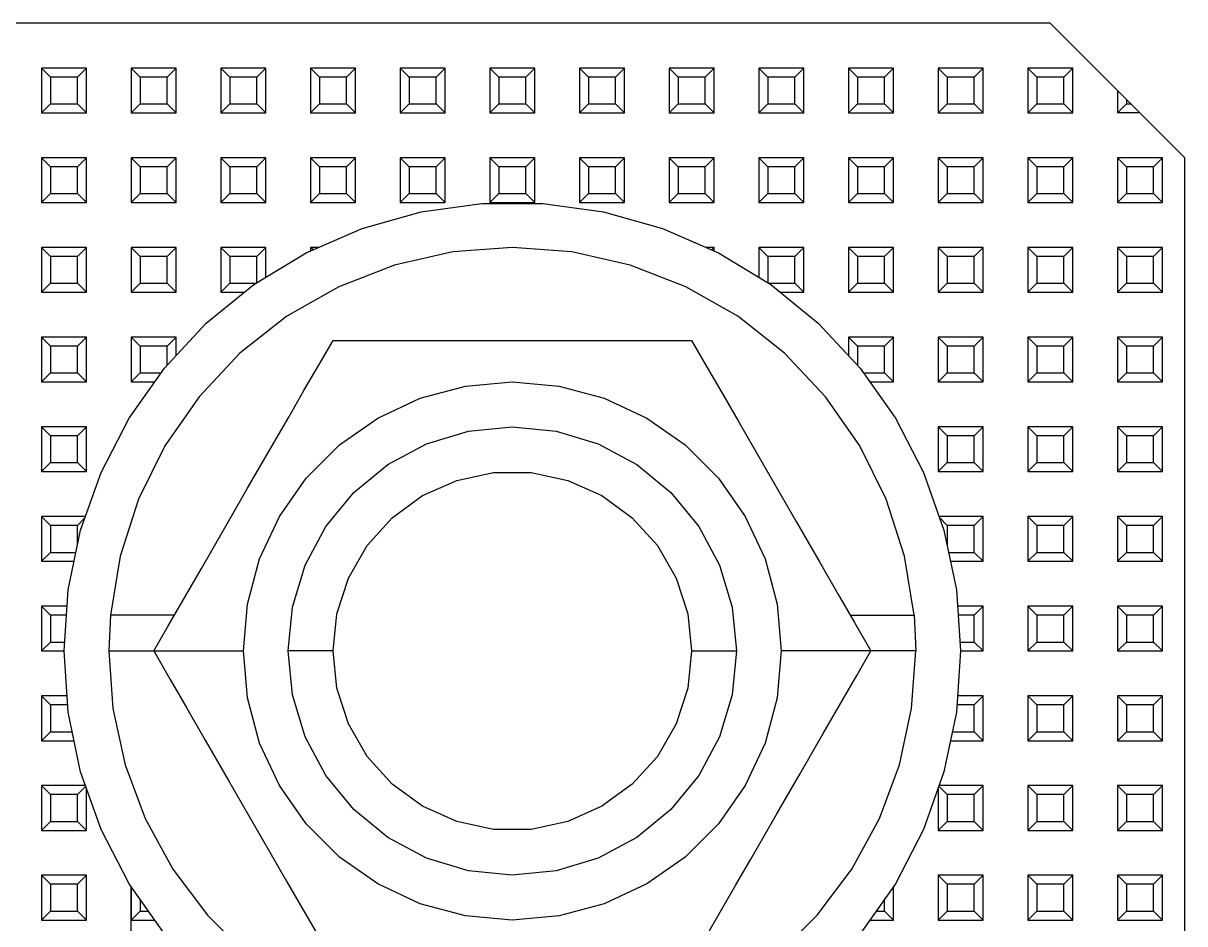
# Model space of a CAD drawing. Header units: millimetres. Extents: x 0 to 156, y 0 to 155.
# Drawn here: x 19.09 to 45, y 134.92 to 155 of the extents above; entities that cross this region are included whole.
import ezdxf

# ---------------------------------------------------------------- set-up
doc = ezdxf.new("R2010")
doc.units = ezdxf.units.MM

# ---------------------------------------------------------------- blocks, each defined once
blk = doc.blocks.new('CHINT_70dbcf6fe7c4519691b3c42ff544d895_FACE_0')
at = {"color": 141, "linetype": 'Continuous', "true_color": 0x40d9ff}
for p, q in [((19.7, 153.8), (19.5, 154)), ((19.5, 154), (19.5, 153)), ((20.5, 154), (19.5, 154)), ((20.3, 153.8), (20.5, 154)), ((20.5, 153), (20.5, 154)), ((21.7, 153.8), (21.5, 154)), ((21.5, 154), (21.5, 153)), ((22.5, 154), (21.5, 154)), ((22.3, 153.8), (22.5, 154)), ((22.5, 153), (22.5, 154)), ((23.7, 153.8), (23.5, 154)), ((23.5, 154), (23.5, 153)), ((24.5, 154), (23.5, 154)), ((24.3, 153.8), (24.5, 154)), ((24.5, 153), (24.5, 154)), ((25.7, 153.8), (25.5, 154)), ((25.5, 154), (25.5, 153)), ((26.5, 154), (25.5, 154)), ((26.3, 153.8), (26.5, 154)), ((26.5, 153), (26.5, 154)), ((27.7, 153.8), (27.5, 154)), ((27.5, 154), (27.5, 153)), ((28.5, 154), (27.5, 154)), ((28.3, 153.8), (28.5, 154)), ((28.5, 153), (28.5, 154)), ((29.7, 153.8), (29.5, 154)), ((29.5, 154), (29.5, 153)), ((30.5, 154), (29.5, 154)), ((30.3, 153.8), (30.5, 154)), ((30.5, 153), (30.5, 154)), ((31.7, 153.8), (31.5, 154)), ((31.5, 154), (31.5, 153)), ((32.5, 154), (31.5, 154)), ((32.3, 153.8), (32.5, 154)), ((32.5, 153), (32.5, 154)), ((33.7, 153.8), (33.5, 154)), ((33.5, 154), (33.5, 153)), ((34.5, 154), (33.5, 154)), ((34.3, 153.8), (34.5, 154)), ((34.5, 153), (34.5, 154)), ((35.7, 153.8), (35.5, 154)), ((35.5, 154), (35.5, 153)), ((36.5, 154), (35.5, 154)), ((36.3, 153.8), (36.5, 154)), ((36.5, 153), (36.5, 154)), ((37.7, 153.8), (37.5, 154)), ((37.5, 154), (37.5, 153)), ((38.5, 154), (37.5, 154)), ((38.3, 153.8), (38.5, 154)), ((38.5, 153), (38.5, 154)), ((39.7, 153.8), (39.5, 154)), ((39.5, 154), (39.5, 153)), ((40.5, 154), (39.5, 154)), ((40.3, 153.8), (40.5, 154)), ((40.5, 153), (40.5, 154)), ((41.7, 153.8), (41.5, 154)), ((41.5, 154), (41.5, 153)), ((42.5, 154), (41.5, 154)), ((42.3, 153.8), (42.5, 154)), ((42.5, 153), (42.5, 154)), ((19.7, 153.8), (19.7, 153.2)), ((20.3, 153.8), (19.7, 153.8)), ((20.3, 153.2), (20.3, 153.8)), ((21.7, 153.8), (21.7, 153.2)), ((22.3, 153.8), (21.7, 153.8)), ((22.3, 153.2), (22.3, 153.8)), ((23.7, 153.8), (23.7, 153.2)), ((24.3, 153.8), (23.7, 153.8)), ((24.3, 153.2), (24.3, 153.8)), ((25.7, 153.8), (25.7, 153.2)), ((26.3, 153.8), (25.7, 153.8)), ((26.3, 153.2), (26.3, 153.8)), ((27.7, 153.8), (27.7, 153.2)), ((28.3, 153.8), (27.7, 153.8)), ((28.3, 153.2), (28.3, 153.8)), ((29.7, 153.8), (29.7, 153.2)), ((30.3, 153.8), (29.7, 153.8)), ((30.3, 153.2), (30.3, 153.8)), ((31.7, 153.8), (31.7, 153.2)), ((32.3, 153.8), (31.7, 153.8)), ((32.3, 153.2), (32.3, 153.8)), ((33.7, 153.8), (33.7, 153.2)), ((34.3, 153.8), (33.7, 153.8)), ((34.3, 153.2), (34.3, 153.8)), ((35.7, 153.8), (35.7, 153.2)), ((36.3, 153.8), (35.7, 153.8)), ((36.3, 153.2), (36.3, 153.8)), ((37.7, 153.8), (37.7, 153.2)), ((38.3, 153.8), (37.7, 153.8)), ((38.3, 153.2), (38.3, 153.8)), ((39.7, 153.8), (39.7, 153.2)), ((40.3, 153.8), (39.7, 153.8)), ((40.3, 153.2), (40.3, 153.8)), ((41.7, 153.8), (41.7, 153.2)), ((42.3, 153.8), (41.7, 153.8)), ((42.3, 153.2), (42.3, 153.8)), ((19.7, 153.2), (19.5, 153)), ((19.7, 153.2), (20.3, 153.2)), ((20.3, 153.2), (20.5, 153)), ((21.7, 153.2), (21.5, 153)), ((21.7, 153.2), (22.3, 153.2)), ((22.3, 153.2), (22.5, 153)), ((23.7, 153.2), (23.5, 153)), ((23.7, 153.2), (24.3, 153.2)), ((24.3, 153.2), (24.5, 153)), ((25.7, 153.2), (25.5, 153)), ((25.7, 153.2), (26.3, 153.2)), ((26.3, 153.2), (26.5, 153)), ((27.7, 153.2), (27.5, 153)), ((27.7, 153.2), (28.3, 153.2)), ((28.3, 153.2), (28.5, 153)), ((29.7, 153.2), (29.5, 153)), ((29.7, 153.2), (30.3, 153.2)), ((30.3, 153.2), (30.5, 153)), ((31.7, 153.2), (31.5, 153)), ((31.7, 153.2), (32.3, 153.2)), ((32.3, 153.2), (32.5, 153)), ((33.7, 153.2), (33.5, 153)), ((33.7, 153.2), (34.3, 153.2)), ((34.3, 153.2), (34.5, 153)), ((35.7, 153.2), (35.5, 153)), ((35.7, 153.2), (36.3, 153.2)), ((36.3, 153.2), (36.5, 153)), ((37.7, 153.2), (37.5, 153)), ((37.7, 153.2), (38.3, 153.2)), ((38.3, 153.2), (38.5, 153)), ((39.7, 153.2), (39.5, 153)), ((39.7, 153.2), (40.3, 153.2)), ((40.3, 153.2), (40.5, 153)), ((41.7, 153.2), (41.5, 153)), ((41.7, 153.2), (42.3, 153.2)), ((42.3, 153.2), (42.5, 153)), ((43.7, 153.2), (43.5, 153)), ((43.7, 153.3), (43.7, 153.2)), ((43.7, 153.3), (43.8, 153.2)), ((43.7, 153.2), (43.8, 153.2)), ((19.5, 153), (20.5, 153)), ((21.5, 153), (22.5, 153)), ((23.5, 153), (24.5, 153)), ((25.5, 153), (26.5, 153)), ((27.5, 153), (28.5, 153)), ((29.5, 153), (30.5, 153)), ((31.5, 153), (32.5, 153)), ((33.5, 153), (34.5, 153)), ((35.5, 153), (36.5, 153)), ((37.5, 153), (38.5, 153)), ((39.5, 153), (40.5, 153)), ((41.5, 153), (42.5, 153)), ((19.7, 151.8), (19.5, 152)), ((19.5, 152), (19.5, 151)), ((20.5, 152), (19.5, 152)), ((20.3, 151.8), (20.5, 152)), ((20.5, 151), (20.5, 152)), ((21.7, 151.8), (21.5, 152)), ((21.5, 152), (21.5, 151)), ((22.5, 152), (21.5, 152)), ((22.3, 151.8), (22.5, 152)), ((22.5, 151), (22.5, 152)), ((23.7, 151.8), (23.5, 152)), ((23.5, 152), (23.5, 151)), ((24.5, 152), (23.5, 152)), ((24.3, 151.8), (24.5, 152)), ((24.5, 151), (24.5, 152)), ((25.7, 151.8), (25.5, 152)), ((25.5, 152), (25.5, 151)), ((26.5, 152), (25.5, 152)), ((26.3, 151.8), (26.5, 152)), ((26.5, 151), (26.5, 152)), ((27.7, 151.8), (27.5, 152)), ((27.5, 152), (27.5, 151)), ((28.5, 152), (27.5, 152)), ((28.3, 151.8), (28.5, 152)), ((28.5, 151), (28.5, 152)), ((29.7, 151.8), (29.5, 152)), ((29.5, 152), (29.5, 151)), ((30.5, 152), (29.5, 152)), ((30.3, 151.8), (30.5, 152)), ((30.5, 151), (30.5, 152)), ((31.7, 151.8), (31.5, 152)), ((31.5, 152), (31.5, 151)), ((32.5, 152), (31.5, 152)), ((32.3, 151.8), (32.5, 152)), ((32.5, 151), (32.5, 152)), ((33.7, 151.8), (33.5, 152)), ((33.5, 152), (33.5, 151)), ((34.5, 152), (33.5, 152)), ((34.3, 151.8), (34.5, 152)), ((34.5, 151), (34.5, 152)), ((35.7, 151.8), (35.5, 152)), ((35.5, 152), (35.5, 151)), ((36.5, 152), (35.5, 152)), ((36.3, 151.8), (36.5, 152)), ((36.5, 151), (36.5, 152)), ((37.7, 151.8), (37.5, 152)), ((37.5, 152), (37.5, 151)), ((38.5, 152), (37.5, 152)), ((38.3, 151.8), (38.5, 152)), ((38.5, 151), (38.5, 152)), ((39.7, 151.8), (39.5, 152)), ((39.5, 152), (39.5, 151)), ((40.5, 152), (39.5, 152)), ((40.3, 151.8), (40.5, 152)), ((40.5, 151), (40.5, 152)), ((41.7, 151.8), (41.5, 152)), ((41.5, 152), (41.5, 151)), ((42.5, 152), (41.5, 152)), ((42.3, 151.8), (42.5, 152)), ((42.5, 151), (42.5, 152)), ((43.7, 151.8), (43.5, 152)), ((43.5, 152), (43.5, 151)), ((44.5, 152), (43.5, 152)), ((44.3, 151.8), (44.5, 152)), ((44.5, 151), (44.5, 152)), ((19.7, 151.8), (19.7, 151.2)), ((20.3, 151.8), (19.7, 151.8)), ((20.3, 151.2), (20.3, 151.8)), ((21.7, 151.8), (21.7, 151.2)), ((22.3, 151.8), (21.7, 151.8)), ((22.3, 151.2), (22.3, 151.8)), ((23.7, 151.8), (23.7, 151.2)), ((24.3, 151.8), (23.7, 151.8)), ((24.3, 151.2), (24.3, 151.8)), ((25.7, 151.8), (25.7, 151.2)), ((26.3, 151.8), (25.7, 151.8)), ((26.3, 151.2), (26.3, 151.8)), ((27.7, 151.8), (27.7, 151.2)), ((28.3, 151.8), (27.7, 151.8)), ((28.3, 151.2), (28.3, 151.8)), ((29.7, 151.8), (29.7, 151.2)), ((30.3, 151.8), (29.7, 151.8)), ((30.3, 151.2), (30.3, 151.8)), ((31.7, 151.8), (31.7, 151.2)), ((32.3, 151.8), (31.7, 151.8)), ((32.3, 151.2), (32.3, 151.8)), ((33.7, 151.8), (33.7, 151.2)), ((34.3, 151.8), (33.7, 151.8)), ((34.3, 151.2), (34.3, 151.8)), ((35.7, 151.8), (35.7, 151.2)), ((36.3, 151.8), (35.7, 151.8)), ((36.3, 151.2), (36.3, 151.8)), ((37.7, 151.8), (37.7, 151.2)), ((38.3, 151.8), (37.7, 151.8)), ((38.3, 151.2), (38.3, 151.8)), ((39.7, 151.8), (39.7, 151.2)), ((40.3, 151.8), (39.7, 151.8)), ((40.3, 151.2), (40.3, 151.8)), ((41.7, 151.8), (41.7, 151.2)), ((42.3, 151.8), (41.7, 151.8)), ((42.3, 151.2), (42.3, 151.8)), ((43.7, 151.8), (43.7, 151.2)), ((44.3, 151.8), (43.7, 151.8)), ((44.3, 151.2), (44.3, 151.8)), ((19.7, 151.2), (19.5, 151)), ((19.7, 151.2), (20.3, 151.2)), ((20.3, 151.2), (20.5, 151)), ((21.7, 151.2), (21.5, 151)), ((21.7, 151.2), (22.3, 151.2)), ((22.3, 151.2), (22.5, 151)), ((23.7, 151.2), (23.5, 151)), ((23.7, 151.2), (24.3, 151.2)), ((24.3, 151.2), (24.5, 151)), ((25.7, 151.2), (25.5, 151)), ((25.7, 151.2), (26.3, 151.2)), ((26.3, 151.2), (26.5, 151)), ((27.7, 151.2), (27.5, 151)), ((27.7, 151.2), (28.3, 151.2)), ((28.3, 151.2), (28.5, 151)), ((29.7, 151.2), (29.5, 151)), ((29.7, 151.2), (30.3, 151.2)), ((30.3, 151.2), (30.5, 151)), ((31.7, 151.2), (31.5, 151)), ((31.7, 151.2), (32.3, 151.2)), ((32.3, 151.2), (32.5, 151)), ((33.7, 151.2), (33.5, 151)), ((33.7, 151.2), (34.3, 151.2)), ((34.3, 151.2), (34.5, 151)), ((35.7, 151.2), (35.5, 151)), ((35.7, 151.2), (36.3, 151.2)), ((36.3, 151.2), (36.5, 151)), ((37.7, 151.2), (37.5, 151)), ((37.7, 151.2), (38.3, 151.2)), ((38.3, 151.2), (38.5, 151)), ((39.7, 151.2), (39.5, 151)), ((39.7, 151.2), (40.3, 151.2)), ((40.3, 151.2), (40.5, 151)), ((41.7, 151.2), (41.5, 151)), ((41.7, 151.2), (42.3, 151.2)), ((42.3, 151.2), (42.5, 151)), ((43.7, 151.2), (43.5, 151)), ((43.7, 151.2), (44.3, 151.2)), ((44.3, 151.2), (44.5, 151)), ((19.5, 151), (20.5, 151)), ((21.5, 151), (22.5, 151)), ((23.5, 151), (24.5, 151)), ((25.5, 151), (26.5, 151)), ((27.5, 151), (28.5, 151)), ((29.5, 151), (30.5, 151)), ((31.5, 151), (32.5, 151)), ((33.5, 151), (34.5, 151)), ((35.5, 151), (36.5, 151)), ((37.5, 151), (38.5, 151)), ((39.5, 151), (40.5, 151)), ((41.5, 151), (42.5, 151)), ((43.5, 151), (44.5, 151)), ((19.7, 149.8), (19.5, 150)), ((19.5, 150), (19.5, 149)), ((20.5, 150), (19.5, 150)), ((19.7, 149.8), (19.7, 149.2)), ((20.3, 149.8), (19.7, 149.8)), ((20.3, 149.8), (20.5, 150)), ((20.3, 149.2), (20.3, 149.8)), ((20.5, 149), (20.5, 150)), ((21.7, 149.8), (21.5, 150)), ((21.5, 150), (21.5, 149)), ((22.5, 150), (21.5, 150)), ((21.7, 149.8), (21.7, 149.2)), ((22.3, 149.8), (21.7, 149.8)), ((22.3, 149.8), (22.5, 150)), ((22.3, 149.2), (22.3, 149.8)), ((22.5, 149), (22.5, 150)), ((23.7, 149.8), (23.5, 150)), ((23.5, 150), (23.5, 149)), ((24.5, 150), (23.5, 150)), ((23.7, 149.8), (23.7, 149.2)), ((24.3, 149.8), (23.7, 149.8)), ((24.3, 149.8), (24.5, 150)), ((24.3, 149.21), (24.3, 149.8)), ((24.5, 149.332), (24.5, 150)), ((25.554, 149.946), (25.5, 150)), ((25.5, 150), (25.5, 149.923)), ((25.678, 150), (25.5, 150)), ((34.5, 150), (34.322, 150)), ((34.446, 149.946), (34.5, 150)), ((34.5, 149.923), (34.5, 150)), ((35.7, 149.8), (35.5, 150)), ((35.5, 150), (35.5, 149.332)), ((36.5, 150), (35.5, 150)), ((35.7, 149.8), (35.7, 149.21)), ((36.3, 149.8), (35.7, 149.8)), ((36.3, 149.8), (36.5, 150)), ((36.3, 149.2), (36.3, 149.8)), ((36.5, 149), (36.5, 150)), ((37.7, 149.8), (37.5, 150)), ((37.5, 150), (37.5, 149)), ((38.5, 150), (37.5, 150)), ((37.7, 149.8), (37.7, 149.2)), ((38.3, 149.8), (37.7, 149.8)), ((38.3, 149.8), (38.5, 150)), ((38.3, 149.2), (38.3, 149.8)), ((38.5, 149), (38.5, 150)), ((39.7, 149.8), (39.5, 150)), ((39.5, 150), (39.5, 149)), ((40.5, 150), (39.5, 150)), ((39.7, 149.8), (39.7, 149.2)), ((40.3, 149.8), (39.7, 149.8)), ((40.3, 149.8), (40.5, 150)), ((40.3, 149.2), (40.3, 149.8)), ((40.5, 149), (40.5, 150)), ((41.7, 149.8), (41.5, 150)), ((41.5, 150), (41.5, 149)), ((42.5, 150), (41.5, 150)), ((41.7, 149.8), (41.7, 149.2)), ((42.3, 149.8), (41.7, 149.8)), ((42.3, 149.8), (42.5, 150)), ((42.3, 149.2), (42.3, 149.8)), ((42.5, 149), (42.5, 150)), ((43.7, 149.8), (43.5, 150)), ((43.5, 150), (43.5, 149)), ((44.5, 150), (43.5, 150)), ((43.7, 149.8), (43.7, 149.2)), ((44.3, 149.8), (43.7, 149.8)), ((44.3, 149.8), (44.5, 150)), ((44.3, 149.2), (44.3, 149.8)), ((44.5, 149), (44.5, 150)), ((19.7, 149.2), (19.5, 149)), ((19.5, 149), (20.5, 149)), ((19.7, 149.2), (20.3, 149.2)), ((20.3, 149.2), (20.5, 149)), ((21.7, 149.2), (21.5, 149)), ((21.5, 149), (22.5, 149)), ((21.7, 149.2), (22.3, 149.2)), ((22.3, 149.2), (22.5, 149)), ((23.7, 149.2), (23.5, 149)), ((23.5, 149), (24.025, 149)), ((23.7, 149.2), (24.283, 149.2)), ((35.717, 149.2), (36.3, 149.2)), ((35.975, 149), (36.5, 149)), ((36.3, 149.2), (36.5, 149)), ((37.7, 149.2), (37.5, 149)), ((37.5, 149), (38.5, 149)), ((37.7, 149.2), (38.3, 149.2)), ((38.3, 149.2), (38.5, 149)), ((39.7, 149.2), (39.5, 149)), ((39.5, 149), (40.5, 149)), ((39.7, 149.2), (40.3, 149.2)), ((40.3, 149.2), (40.5, 149)), ((41.7, 149.2), (41.5, 149)), ((41.5, 149), (42.5, 149)), ((41.7, 149.2), (42.3, 149.2)), ((42.3, 149.2), (42.5, 149)), ((43.7, 149.2), (43.5, 149)), ((43.5, 149), (44.5, 149)), ((43.7, 149.2), (44.3, 149.2)), ((44.3, 149.2), (44.5, 149)), ((19.7, 147.8), (19.5, 148)), ((19.5, 148), (19.5, 147)), ((20.5, 148), (19.5, 148)), ((20.3, 147.8), (20.5, 148)), ((20.5, 147), (20.5, 148)), ((21.7, 147.8), (21.5, 148)), ((21.5, 148), (21.5, 147)), ((22.5, 148), (21.5, 148)), ((22.3, 147.8), (22.5, 148)), ((22.5, 147.586), (22.5, 148)), ((37.7, 147.8), (37.5, 148)), ((37.5, 148), (37.5, 147.586)), ((38.5, 148), (37.5, 148)), ((38.3, 147.8), (38.5, 148)), ((38.5, 147), (38.5, 148)), ((39.7, 147.8), (39.5, 148)), ((39.5, 148), (39.5, 147)), ((40.5, 148), (39.5, 148)), ((40.3, 147.8), (40.5, 148)), ((40.5, 147), (40.5, 148)), ((41.7, 147.8), (41.5, 148)), ((41.5, 148), (41.5, 147)), ((42.5, 148), (41.5, 148)), ((42.3, 147.8), (42.5, 148)), ((42.5, 147), (42.5, 148)), ((43.7, 147.8), (43.5, 148)), ((43.5, 148), (43.5, 147)), ((44.5, 148), (43.5, 148)), ((44.3, 147.8), (44.5, 148)), ((44.5, 147), (44.5, 148)), ((19.7, 147.8), (19.7, 147.2)), ((20.3, 147.8), (19.7, 147.8)), ((20.3, 147.2), (20.3, 147.8)), ((21.7, 147.8), (21.7, 147.2)), ((22.3, 147.8), (21.7, 147.8)), ((22.3, 147.372), (22.3, 147.8)), ((37.7, 147.8), (37.7, 147.372)), ((38.3, 147.8), (37.7, 147.8)), ((38.3, 147.2), (38.3, 147.8)), ((39.7, 147.8), (39.7, 147.2)), ((40.3, 147.8), (39.7, 147.8)), ((40.3, 147.2), (40.3, 147.8)), ((41.7, 147.8), (41.7, 147.2)), ((42.3, 147.8), (41.7, 147.8)), ((42.3, 147.2), (42.3, 147.8)), ((43.7, 147.8), (43.7, 147.2)), ((44.3, 147.8), (43.7, 147.8)), ((44.3, 147.2), (44.3, 147.8)), ((19.7, 147.2), (19.5, 147)), ((19.7, 147.2), (20.3, 147.2)), ((20.3, 147.2), (20.5, 147)), ((21.7, 147.2), (21.5, 147)), ((21.7, 147.2), (22.165, 147.2)), ((37.835, 147.2), (38.3, 147.2)), ((38.3, 147.2), (38.5, 147)), ((39.7, 147.2), (39.5, 147)), ((39.7, 147.2), (40.3, 147.2)), ((40.3, 147.2), (40.5, 147)), ((41.7, 147.2), (41.5, 147)), ((41.7, 147.2), (42.3, 147.2)), ((42.3, 147.2), (42.5, 147)), ((43.7, 147.2), (43.5, 147)), ((43.7, 147.2), (44.3, 147.2)), ((44.3, 147.2), (44.5, 147)), ((19.5, 147), (20.5, 147)), ((21.5, 147), (22.023, 147)), ((37.977, 147), (38.5, 147)), ((39.5, 147), (40.5, 147)), ((41.5, 147), (42.5, 147)), ((43.5, 147), (44.5, 147)), ((19.7, 145.8), (19.5, 146)), ((19.5, 146), (19.5, 145)), ((20.5, 146), (19.5, 146)), ((20.3, 145.8), (20.5, 146)), ((20.5, 145), (20.5, 146)), ((39.7, 145.8), (39.5, 146)), ((39.5, 146), (39.5, 145)), ((40.5, 146), (39.5, 146)), ((40.3, 145.8), (40.5, 146)), ((40.5, 145), (40.5, 146)), ((41.7, 145.8), (41.5, 146)), ((41.5, 146), (41.5, 145)), ((42.5, 146), (41.5, 146)), ((42.3, 145.8), (42.5, 146)), ((42.5, 145), (42.5, 146)), ((43.7, 145.8), (43.5, 146)), ((43.5, 146), (43.5, 145)), ((44.5, 146), (43.5, 146)), ((44.3, 145.8), (44.5, 146)), ((44.5, 145), (44.5, 146)), ((19.7, 145.8), (19.7, 145.2)), ((20.3, 145.8), (19.7, 145.8)), ((20.3, 145.2), (20.3, 145.8)), ((39.7, 145.8), (39.7, 145.2)), ((40.3, 145.8), (39.7, 145.8)), ((40.3, 145.2), (40.3, 145.8)), ((41.7, 145.8), (41.7, 145.2)), ((42.3, 145.8), (41.7, 145.8)), ((42.3, 145.2), (42.3, 145.8)), ((43.7, 145.8), (43.7, 145.2)), ((44.3, 145.8), (43.7, 145.8)), ((44.3, 145.2), (44.3, 145.8)), ((19.7, 145.2), (19.5, 145)), ((19.7, 145.2), (20.3, 145.2)), ((20.3, 145.2), (20.5, 145)), ((39.7, 145.2), (39.5, 145)), ((39.7, 145.2), (40.3, 145.2)), ((40.3, 145.2), (40.5, 145)), ((41.7, 145.2), (41.5, 145)), ((41.7, 145.2), (42.3, 145.2)), ((42.3, 145.2), (42.5, 145)), ((43.7, 145.2), (43.5, 145)), ((43.7, 145.2), (44.3, 145.2)), ((44.3, 145.2), (44.5, 145)), ((19.5, 145), (20.5, 145)), ((39.5, 145), (40.5, 145)), ((41.5, 145), (42.5, 145)), ((43.5, 145), (44.5, 145)), ((19.7, 143.8), (19.5, 144)), ((19.5, 144), (19.5, 143)), ((20.478, 144), (19.5, 144)), ((20.3, 143.8), (20.466, 143.966)), ((40.5, 144), (39.522, 144)), ((39.7, 143.8), (39.534, 143.966)), ((40.3, 143.8), (40.5, 144)), ((40.5, 143), (40.5, 144)), ((41.7, 143.8), (41.5, 144)), ((41.5, 144), (41.5, 143)), ((42.5, 144), (41.5, 144)), ((42.3, 143.8), (42.5, 144)), ((42.5, 143), (42.5, 144)), ((43.7, 143.8), (43.5, 144)), ((43.5, 144), (43.5, 143)), ((44.5, 144), (43.5, 144)), ((44.3, 143.8), (44.5, 144)), ((44.5, 143), (44.5, 144)), ((19.7, 143.8), (19.7, 143.2)), ((20.3, 143.8), (19.7, 143.8)), ((20.3, 143.357), (20.3, 143.8)), ((39.7, 143.8), (39.7, 143.357)), ((40.3, 143.8), (39.7, 143.8)), ((40.3, 143.2), (40.3, 143.8)), ((41.7, 143.8), (41.7, 143.2)), ((42.3, 143.8), (41.7, 143.8)), ((42.3, 143.2), (42.3, 143.8)), ((43.7, 143.8), (43.7, 143.2)), ((44.3, 143.8), (43.7, 143.8)), ((44.3, 143.2), (44.3, 143.8)), ((19.7, 143.2), (19.5, 143)), ((19.7, 143.2), (20.267, 143.2)), ((39.733, 143.2), (40.3, 143.2)), ((40.3, 143.2), (40.5, 143)), ((41.7, 143.2), (41.5, 143)), ((41.7, 143.2), (42.3, 143.2)), ((42.3, 143.2), (42.5, 143)), ((43.7, 143.2), (43.5, 143)), ((43.7, 143.2), (44.3, 143.2)), ((44.3, 143.2), (44.5, 143)), ((19.5, 143), (20.226, 143)), ((39.774, 143), (40.5, 143)), ((41.5, 143), (42.5, 143)), ((43.5, 143), (44.5, 143)), ((19.7, 141.8), (19.5, 142)), ((19.5, 142), (19.5, 141)), ((20.068, 142), (19.5, 142)), ((40.5, 142), (39.932, 142)), ((40.3, 141.8), (40.5, 142)), ((40.5, 141), (40.5, 142)), ((41.7, 141.8), (41.5, 142)), ((41.5, 142), (41.5, 141)), ((42.5, 142), (41.5, 142)), ((42.3, 141.8), (42.5, 142)), ((42.5, 141), (42.5, 142)), ((43.7, 141.8), (43.5, 142)), ((43.5, 142), (43.5, 141)), ((44.5, 142), (43.5, 142)), ((44.3, 141.8), (44.5, 142)), ((44.5, 141), (44.5, 142)), ((19.7, 141.8), (19.7, 141.2)), ((20.055, 141.8), (19.7, 141.8)), ((40.3, 141.8), (39.945, 141.8)), ((40.3, 141.2), (40.3, 141.8)), ((41.7, 141.8), (41.7, 141.2)), ((42.3, 141.8), (41.7, 141.8)), ((42.3, 141.2), (42.3, 141.8)), ((43.7, 141.8), (43.7, 141.2)), ((44.3, 141.8), (43.7, 141.8)), ((44.3, 141.2), (44.3, 141.8)), ((19.7, 141.2), (19.5, 141)), ((19.5, 141), (20, 141)), ((19.7, 141.2), (20.014, 141.2)), ((26, 141), (25, 141)), ((34, 141), (35, 141)), ((39.986, 141.2), (40.3, 141.2)), ((40, 141), (40.5, 141)), ((40.3, 141.2), (40.5, 141)), ((41.7, 141.2), (41.5, 141)), ((41.5, 141), (42.5, 141)), ((41.7, 141.2), (42.3, 141.2)), ((42.3, 141.2), (42.5, 141)), ((43.7, 141.2), (43.5, 141)), ((43.5, 141), (44.5, 141)), ((43.7, 141.2), (44.3, 141.2)), ((44.3, 141.2), (44.5, 141)), ((19.7, 139.8), (19.5, 140)), ((19.5, 140), (19.5, 139)), ((20.068, 140), (19.5, 140)), ((40.5, 140), (39.932, 140)), ((40.3, 139.8), (40.5, 140)), ((40.5, 139), (40.5, 140)), ((41.7, 139.8), (41.5, 140)), ((41.5, 140), (41.5, 139)), ((42.5, 140), (41.5, 140)), ((42.3, 139.8), (42.5, 140)), ((42.5, 139), (42.5, 140)), ((43.7, 139.8), (43.5, 140)), ((43.5, 140), (43.5, 139)), ((44.5, 140), (43.5, 140)), ((44.3, 139.8), (44.5, 140)), ((44.5, 139), (44.5, 140)), ((19.7, 139.8), (19.7, 139.2)), ((20.082, 139.8), (19.7, 139.8)), ((40.3, 139.8), (39.918, 139.8)), ((40.3, 139.2), (40.3, 139.8)), ((41.7, 139.8), (41.7, 139.2)), ((42.3, 139.8), (41.7, 139.8)), ((42.3, 139.2), (42.3, 139.8)), ((43.7, 139.8), (43.7, 139.2)), ((44.3, 139.8), (43.7, 139.8)), ((44.3, 139.2), (44.3, 139.8)), ((19.7, 139.2), (19.5, 139)), ((19.7, 139.2), (20.184, 139.2)), ((39.816, 139.2), (40.3, 139.2)), ((40.3, 139.2), (40.5, 139)), ((41.7, 139.2), (41.5, 139)), ((41.7, 139.2), (42.3, 139.2)), ((42.3, 139.2), (42.5, 139)), ((43.7, 139.2), (43.5, 139)), ((43.7, 139.2), (44.3, 139.2)), ((44.3, 139.2), (44.5, 139)), ((19.5, 139), (20.226, 139)), ((39.774, 139), (40.5, 139)), ((41.5, 139), (42.5, 139)), ((43.5, 139), (44.5, 139)), ((19.7, 137.8), (19.5, 138)), ((19.5, 138), (19.5, 137)), ((20.478, 138), (19.5, 138)), ((20.3, 137.8), (20.484, 137.984)), ((20.5, 137), (20.5, 137.939)), ((39.5, 137.939), (39.5, 137)), ((39.7, 137.8), (39.516, 137.984)), ((40.5, 138), (39.522, 138)), ((40.3, 137.8), (40.5, 138)), ((40.5, 137), (40.5, 138)), ((41.7, 137.8), (41.5, 138)), ((41.5, 138), (41.5, 137)), ((42.5, 138), (41.5, 138)), ((42.3, 137.8), (42.5, 138)), ((42.5, 137), (42.5, 138)), ((43.7, 137.8), (43.5, 138)), ((43.5, 138), (43.5, 137)), ((44.5, 138), (43.5, 138)), ((44.3, 137.8), (44.5, 138)), ((44.5, 137), (44.5, 138)), ((19.7, 137.8), (19.7, 137.2)), ((20.3, 137.8), (19.7, 137.8)), ((20.3, 137.2), (20.3, 137.8)), ((39.7, 137.8), (39.7, 137.2)), ((40.3, 137.8), (39.7, 137.8)), ((40.3, 137.2), (40.3, 137.8)), ((41.7, 137.8), (41.7, 137.2)), ((42.3, 137.8), (41.7, 137.8)), ((42.3, 137.2), (42.3, 137.8)), ((43.7, 137.8), (43.7, 137.2)), ((44.3, 137.8), (43.7, 137.8)), ((44.3, 137.2), (44.3, 137.8)), ((19.7, 137.2), (19.5, 137)), ((19.7, 137.2), (20.3, 137.2)), ((20.3, 137.2), (20.5, 137)), ((39.7, 137.2), (39.5, 137)), ((39.7, 137.2), (40.3, 137.2)), ((40.3, 137.2), (40.5, 137)), ((41.7, 137.2), (41.5, 137)), ((41.7, 137.2), (42.3, 137.2)), ((42.3, 137.2), (42.5, 137)), ((43.7, 137.2), (43.5, 137)), ((43.7, 137.2), (44.3, 137.2)), ((44.3, 137.2), (44.5, 137)), ((19.5, 137), (20.5, 137)), ((39.5, 137), (40.5, 137)), ((41.5, 137), (42.5, 137)), ((43.5, 137), (44.5, 137)), ((19.7, 135.8), (19.5, 136)), ((19.5, 136), (19.5, 135)), ((20.5, 136), (19.5, 136)), ((19.7, 135.8), (19.7, 135.2)), ((20.3, 135.8), (19.7, 135.8)), ((20.3, 135.8), (20.5, 136)), ((20.3, 135.2), (20.3, 135.8)), ((20.5, 135), (20.5, 136)), ((39.7, 135.8), (39.5, 136)), ((39.5, 136), (39.5, 135)), ((40.5, 136), (39.5, 136)), ((39.7, 135.8), (39.7, 135.2)), ((40.3, 135.8), (39.7, 135.8)), ((40.3, 135.8), (40.5, 136)), ((40.3, 135.2), (40.3, 135.8)), ((40.5, 135), (40.5, 136)), ((41.7, 135.8), (41.5, 136)), ((41.5, 136), (41.5, 135)), ((42.5, 136), (41.5, 136)), ((41.7, 135.8), (41.7, 135.2)), ((42.3, 135.8), (41.7, 135.8)), ((42.3, 135.8), (42.5, 136)), ((42.3, 135.2), (42.3, 135.8)), ((42.5, 135), (42.5, 136)), ((43.7, 135.8), (43.5, 136)), ((43.5, 136), (43.5, 135)), ((44.5, 136), (43.5, 136)), ((43.7, 135.8), (43.7, 135.2)), ((44.3, 135.8), (43.7, 135.8)), ((44.3, 135.8), (44.5, 136)), ((44.3, 135.2), (44.3, 135.8)), ((44.5, 135), (44.5, 136)), ((38.5, 135), (38.5, 135.742)), ((21.7, 135.458), (21.7, 135.2)), ((38.3, 135.2), (38.3, 135.458)), ((19.7, 135.2), (19.5, 135)), ((19.5, 135), (20.5, 135)), ((19.7, 135.2), (20.3, 135.2)), ((20.3, 135.2), (20.5, 135)), ((21.7, 135.2), (21.882, 135.2)), ((37.977, 135), (38.5, 135)), ((38.118, 135.2), (38.3, 135.2)), ((38.3, 135.2), (38.5, 135)), ((39.7, 135.2), (39.5, 135)), ((39.5, 135), (40.5, 135)), ((39.7, 135.2), (40.3, 135.2)), ((40.3, 135.2), (40.5, 135)), ((41.7, 135.2), (41.5, 135)), ((41.5, 135), (42.5, 135)), ((41.7, 135.2), (42.3, 135.2)), ((42.3, 135.2), (42.5, 135)), ((43.7, 135.2), (43.5, 135)), ((43.5, 135), (44.5, 135)), ((43.7, 135.2), (44.3, 135.2)), ((44.3, 135.2), (44.5, 135))]:
    blk.add_line(p, q, dxfattribs=at)
for points in [[(43.5, 153.5), (42, 155), (18, 155), (16.5, 153.5)], [(43.7, 153.3), (43.5, 153.5), (43.5, 153)], [(43.8, 153.2), (44, 153), (43.5, 153)], [(45, 122.5), (45, 152), (44, 153)], [(20, 141), (20.093, 142.362), (20.371, 143.698), (20.828, 144.984), (21.456, 146.196), (22.243, 147.311), (23.174, 148.308), (24.233, 149.17), (25.399, 149.879), (26.651, 150.423), (27.965, 150.791), (29.318, 150.977), (30.682, 150.977), (32.035, 150.791), (33.349, 150.423), (34.601, 149.879), (35.767, 149.17), (36.826, 148.308), (37.757, 147.311), (38.544, 146.196), (39.172, 144.984), (39.629, 143.698), (39.907, 142.362), (40, 141)], [(38.964, 141.8), (38.748, 143.115), (38.34, 144.383), (37.749, 145.577), (36.988, 146.671), (36.075, 147.641), (35.028, 148.465), (33.87, 149.125), (32.628, 149.608), (31.329, 149.901), (30, 150), (28.671, 149.901), (27.372, 149.608), (26.13, 149.125), (24.972, 148.465), (23.925, 147.641), (23.012, 146.671), (22.251, 145.577), (21.66, 144.383), (21.252, 143.115), (21.036, 141.8)], [(22, 141), (22.315, 141.545), (22.634, 142.099), (23.063, 142.842), (23.587, 143.748), (24.096, 144.63), (24.681, 145.644), (25.011, 146.215), (25.353, 146.807), (25.69, 147.391), (26, 147.928), (26.652, 147.928), (27.354, 147.928), (28.051, 147.928), (28.733, 147.928), (29.806, 147.928), (30.876, 147.928), (31.644, 147.928), (32.423, 147.928), (33.241, 147.928), (34, 147.928), (34.326, 147.363), (34.681, 146.748), (35.038, 146.13), (35.38, 145.538), (35.884, 144.664), (36.332, 143.89), (36.851, 142.991), (37.264, 142.274), (37.634, 141.634), (38, 141)], [(24, 141), (24.091, 142.042), (24.362, 143.052), (24.804, 144), (25.404, 144.857), (26.143, 145.596), (27, 146.196), (27.948, 146.638), (28.958, 146.909), (30, 147), (31.042, 146.909), (32.052, 146.638), (33, 146.196), (33.857, 145.596), (34.596, 144.857), (35.196, 144), (35.638, 143.052), (35.909, 142.042), (36, 141)], [(25, 141), (25.096, 141.975), (25.381, 142.913), (25.843, 143.778), (26.464, 144.536), (27.222, 145.157), (28.087, 145.619), (29.025, 145.904), (30, 146), (30.975, 145.904), (31.913, 145.619), (32.778, 145.157), (33.536, 144.536), (34.157, 143.778), (34.619, 142.913), (34.904, 141.975), (35, 141)], [(26, 141), (26.087, 141.832), (26.346, 142.627), (26.764, 143.351), (27.323, 143.973), (28, 144.464), (28.764, 144.804), (29.582, 144.978), (30.418, 144.978), (31.236, 144.804), (32, 144.464), (32.677, 143.973), (33.236, 143.351), (33.654, 142.627), (33.913, 141.832), (34, 141)], [(22.462, 141.8), (21.036, 141.8), (21, 141), (23.309, 141), (24, 141)], [(37.538, 141.8), (38.964, 141.8), (39, 141), (36.691, 141), (36, 141)], [(40, 141), (39.907, 139.638), (39.629, 138.302), (39.172, 137.016), (38.544, 135.804), (37.757, 134.689), (36.826, 133.692), (35.767, 132.83), (34.601, 132.121), (33.349, 131.577), (32.035, 131.209), (30.682, 131.023), (29.318, 131.023), (27.965, 131.209), (26.651, 131.577), (25.399, 132.121), (24.233, 132.83), (23.174, 133.692), (22.243, 134.689), (21.456, 135.804), (20.828, 137.016), (20.371, 138.302), (20.093, 139.638), (20, 141)], [(21, 141), (21.092, 139.719), (21.365, 138.464), (21.813, 137.261), (22.429, 136.134), (23.198, 135.106), (24.106, 134.198), (25.134, 133.429), (26.261, 132.813), (27.464, 132.365), (28.719, 132.092), (30, 132), (31.281, 132.092), (32.536, 132.365), (33.739, 132.813), (34.866, 133.429), (35.894, 134.198), (36.802, 135.106), (37.571, 136.134), (38.187, 137.261), (38.635, 138.464), (38.908, 139.719), (39, 141)], [(22, 141), (22.366, 140.366), (22.736, 139.726), (23.149, 139.009), (23.668, 138.11), (24.116, 137.336), (24.62, 136.462), (24.962, 135.87), (25.319, 135.252), (25.674, 134.637)], [(34.31, 134.609), (34.647, 135.193), (34.989, 135.785), (35.319, 136.356), (35.904, 137.37), (36.413, 138.252), (36.937, 139.158), (37.366, 139.901), (37.685, 140.455), (38, 141)], [(22, 141), (22.636, 141), (23.309, 141)], [(36, 141), (35.909, 139.958), (35.638, 138.948), (35.196, 138), (34.596, 137.143), (33.857, 136.404), (33, 135.804), (32.052, 135.362), (31.042, 135.091), (30, 135), (28.958, 135.091), (27.948, 135.362), (27, 135.804), (26.143, 136.404), (25.404, 137.143), (24.804, 138), (24.362, 138.948), (24.091, 139.958), (24, 141)], [(35, 141), (34.904, 140.025), (34.619, 139.087), (34.157, 138.222), (33.536, 137.464), (32.778, 136.843), (31.913, 136.381), (30.975, 136.096), (30, 136), (29.025, 136.096), (28.087, 136.381), (27.222, 136.843), (26.464, 137.464), (25.843, 138.222), (25.381, 139.087), (25.096, 140.025), (25, 141)], [(34, 141), (33.913, 140.168), (33.654, 139.373), (33.236, 138.649), (32.677, 138.027), (32, 137.536), (31.236, 137.196), (30.418, 137.022), (29.582, 137.022), (28.764, 137.196), (28, 137.536), (27.323, 138.027), (26.764, 138.649), (26.346, 139.373), (26.087, 140.168), (26, 141)], [(38, 141), (37.364, 141), (36.691, 141)], [(21.5, 123), (21.5, 135.742), (21.5, 135)], [(21.7, 135.2), (21.5, 135), (22.023, 135)]]:
    blk.add_lwpolyline(points, dxfattribs=at)
blk = doc.blocks.new('CHINT_70dbcf6fe7c4519691b3c42ff544d895')
at = {"color": 141, "true_color": 0x40d9ff}
blk.add_blockref('CHINT_70dbcf6fe7c4519691b3c42ff544d895_FACE_0', (0, 0), dxfattribs=at)

msp = doc.modelspace()

# ---------------------------------------------------------------- block references
at = {"color": 141, "true_color": 0x40d9ff}
msp.add_blockref('CHINT_70dbcf6fe7c4519691b3c42ff544d895', (0, 0), dxfattribs=at)

doc.saveas('drawing.dxf')
